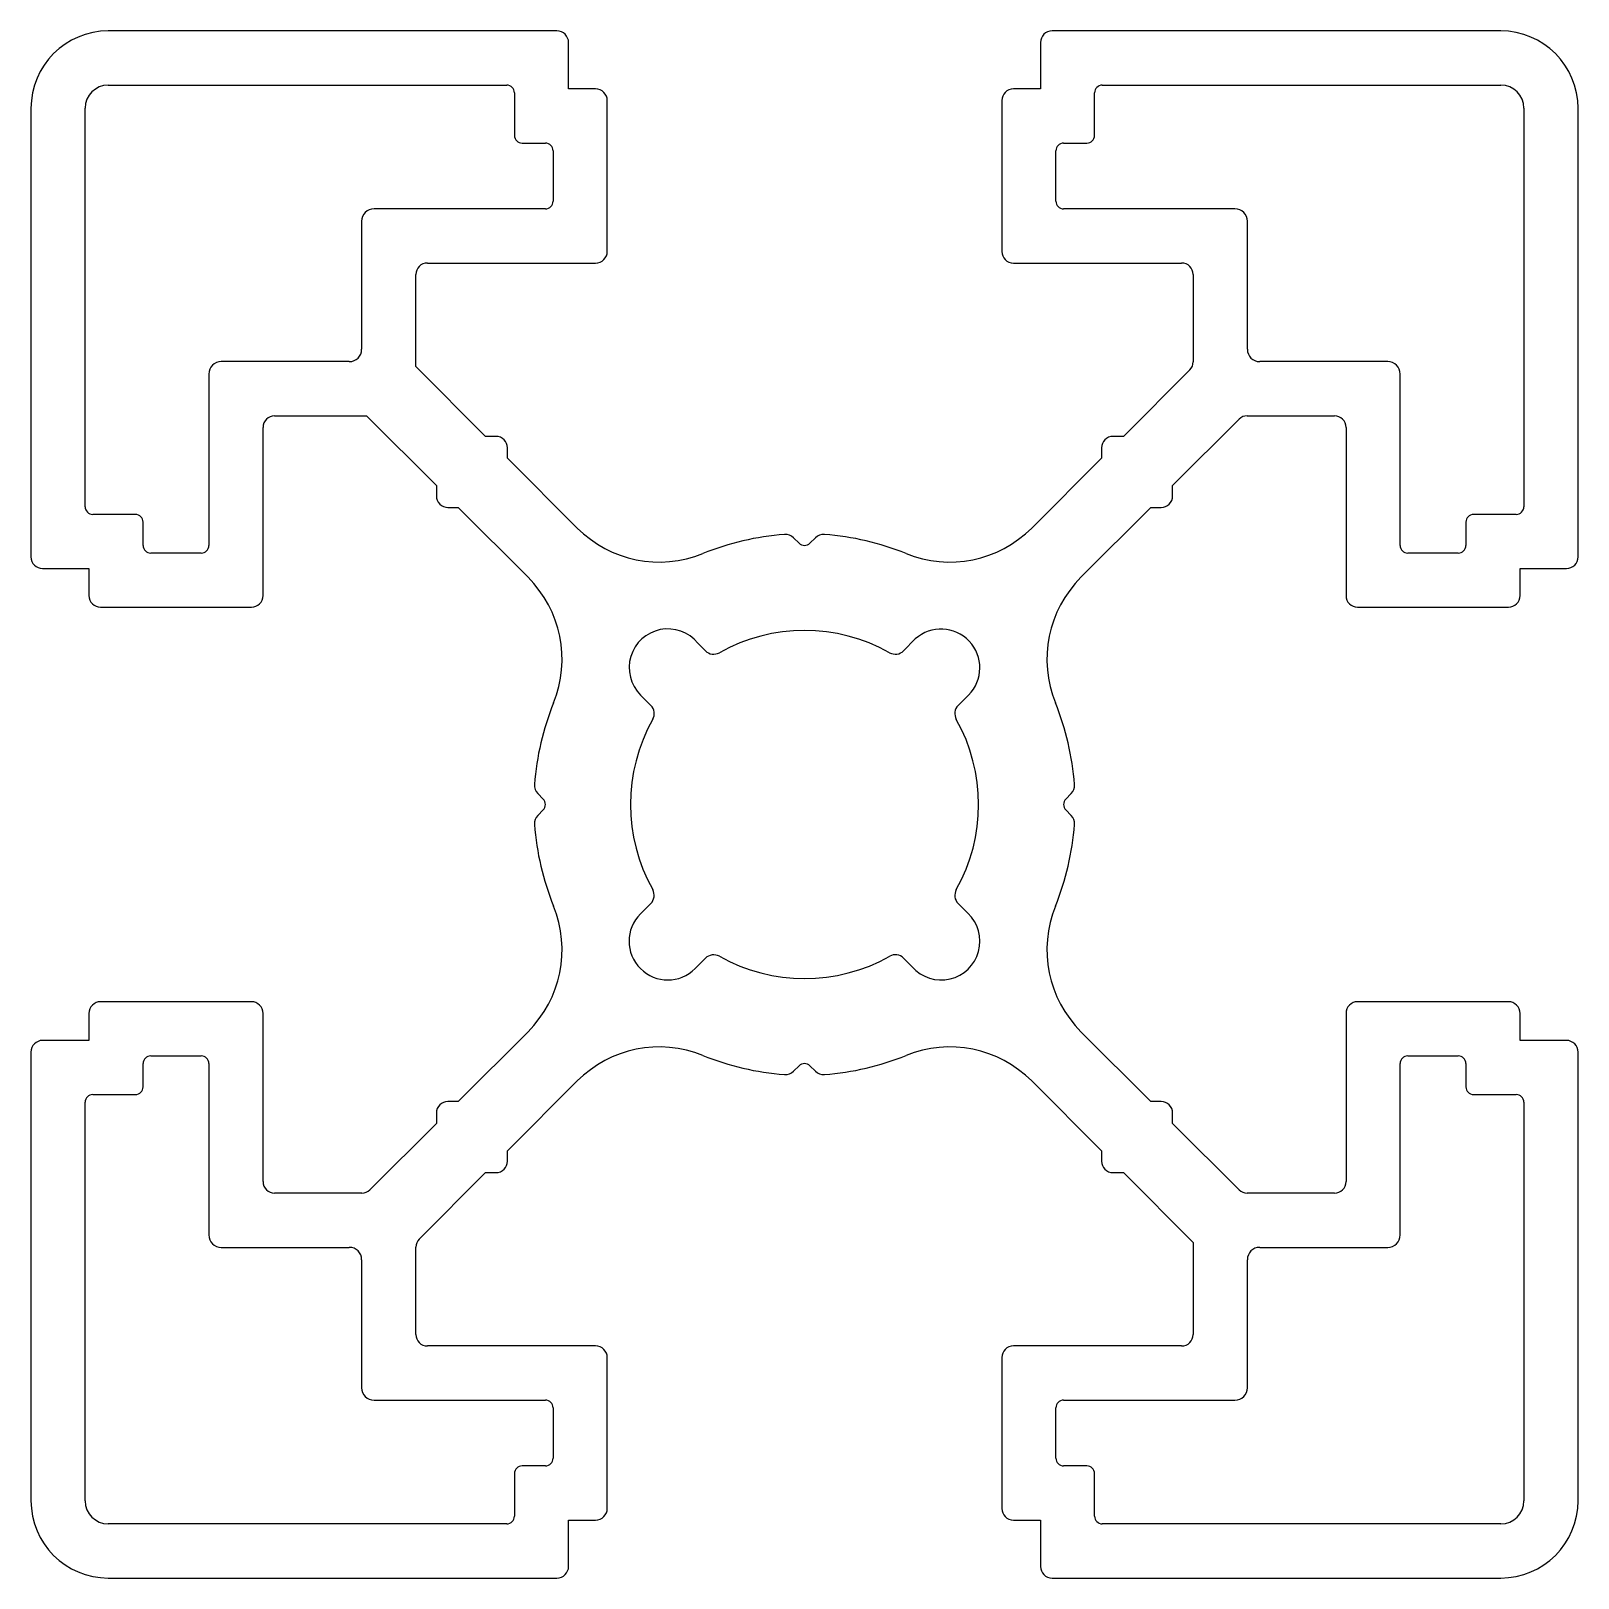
# Model space of a CAD drawing. Extents: x 1426.1 to 1466.1, y 1972.6 to 2012.6.
import ezdxf

# ---------------------------------------------------------------- set-up
doc = ezdxf.new("R2010")
doc.units = 0
doc.layers.get('0').update_dxf_attribs({"linetype": 'CONTINUOUS'})

msp = doc.modelspace()

# ---------------------------------------------------------------- linework, layer by layer
for p, q in [((1439.7, 2012.606), (1428.1, 2012.606)), ((1464.1, 2012.606), (1452.5, 2012.606)), ((1440, 2011.106), (1440, 2012.306)), ((1452.2, 2012.306), (1452.2, 2011.106)), ((1428.1, 2011.206), (1438.4, 2011.206)), ((1453.8, 2011.206), (1464.1, 2011.206)), ((1438.6, 2011.006), (1438.6, 2009.906)), ((1440.7, 2011.106), (1440, 2011.106)), ((1441, 2006.906), (1441, 2010.806)), ((1451.2, 2010.806), (1451.2, 2006.906)), ((1452.2, 2011.106), (1451.5, 2011.106)), ((1453.6, 2009.906), (1453.6, 2011.006)), ((1426.1, 2010.606), (1426.1, 1999.006)), ((1427.5, 2000.306), (1427.5, 2010.606)), ((1464.7, 2010.606), (1464.7, 2000.306)), ((1466.1, 1999.006), (1466.1, 2010.606)), ((1438.8, 2009.706), (1439.4, 2009.706)), ((1452.8, 2009.706), (1453.4, 2009.706)), ((1439.6, 2009.506), (1439.6, 2008.206)), ((1452.6, 2008.206), (1452.6, 2009.506)), ((1439.4, 2008.006), (1434.97, 2008.006)), ((1457.23, 2008.006), (1452.8, 2008.006)), ((1434.65, 2007.686), (1434.65, 2004.376)), ((1457.55, 2004.376), (1457.55, 2007.686)), ((1436.35, 2006.606), (1440.7, 2006.606)), ((1451.5, 2006.606), (1455.85, 2006.606)), ((1436.05, 2003.929), (1436.05, 2006.306)), ((1456.15, 2006.306), (1456.15, 2004.053)), ((1434.33, 2004.056), (1431.02, 2004.056)), ((1461.18, 2004.056), (1457.87, 2004.056)), ((1430.7, 2003.736), (1430.7, 1999.306)), ((1437.854, 2002.124), (1436.05, 2003.929)), ((1456.062, 2003.841), (1454.345, 2002.124)), ((1461.5, 1999.306), (1461.5, 2003.736)), ((1432.4, 2002.656), (1434.777, 2002.656)), ((1434.777, 2002.656), (1436.582, 2000.851)), ((1455.618, 2000.851), (1457.335, 2002.568)), ((1457.547, 2002.656), (1459.8, 2002.656)), ((1432.1, 1998.006), (1432.1, 2002.356)), ((1438.12, 2002.124), (1437.854, 2002.124)), ((1454.345, 2002.124), (1454.079, 2002.124)), ((1460.1, 2002.356), (1460.1, 1998.006)), ((1438.42, 2001.558), (1438.42, 2001.824)), ((1453.779, 2001.824), (1453.779, 2001.558)), ((1440.225, 1999.753), (1438.42, 2001.558)), ((1453.779, 2001.558), (1451.974, 1999.753)), ((1436.582, 2000.851), (1436.582, 2000.585)), ((1455.618, 2000.585), (1455.618, 2000.851)), ((1428.8, 2000.106), (1427.7, 2000.106)), ((1436.882, 2000.285), (1437.147, 2000.285)), ((1437.147, 2000.285), (1438.952, 1998.481)), ((1453.247, 1998.481), (1455.052, 2000.285)), ((1455.052, 2000.285), (1455.318, 2000.285)), ((1464.5, 2000.106), (1463.4, 2000.106)), ((1429, 1999.306), (1429, 1999.906)), ((1463.2, 1999.906), (1463.2, 1999.306)), ((1445.961, 1999.362), (1445.815, 1999.503)), ((1446.384, 1999.503), (1446.239, 1999.362)), ((1430.5, 1999.106), (1429.2, 1999.106)), ((1463, 1999.106), (1461.7, 1999.106)), ((1426.4, 1998.706), (1427.6, 1998.706)), ((1427.6, 1998.706), (1427.6, 1998.006)), ((1464.6, 1998.706), (1465.8, 1998.706)), ((1464.6, 1998.006), (1464.6, 1998.706)), ((1427.9, 1997.706), (1431.8, 1997.706)), ((1460.4, 1997.706), (1464.3, 1997.706)), ((1448.66, 1996.58), (1448.965, 1996.886)), ((1443.341, 1996.779), (1443.54, 1996.58)), ((1442.128, 1995.168), (1441.862, 1995.436)), ((1450.341, 1995.435), (1450.073, 1995.166)), ((1439.202, 1992.891), (1439.344, 1992.745)), ((1452.856, 1992.745), (1452.997, 1992.89)), ((1439.344, 1992.467), (1439.202, 1992.321)), ((1452.997, 1992.321), (1452.856, 1992.467)), ((1441.857, 1989.777), (1442.125, 1990.046)), ((1450.074, 1990.046), (1450.324, 1989.796)), ((1443.54, 1988.631), (1443.271, 1988.363)), ((1448.886, 1988.409), (1448.662, 1988.633)), ((1427.6, 1987.206), (1427.6, 1986.506)), ((1431.8, 1987.506), (1427.9, 1987.506)), ((1432.1, 1982.856), (1432.1, 1987.206)), ((1460.1, 1987.206), (1460.1, 1982.856)), ((1464.3, 1987.506), (1460.4, 1987.506)), ((1464.6, 1986.506), (1464.6, 1987.206)), ((1427.6, 1986.506), (1426.4, 1986.506)), ((1438.952, 1986.731), (1437.147, 1984.926)), ((1455.052, 1984.926), (1453.247, 1986.731)), ((1465.8, 1986.506), (1464.6, 1986.506)), ((1426.1, 1986.206), (1426.1, 1974.606)), ((1429.2, 1986.106), (1430.5, 1986.106)), ((1461.7, 1986.106), (1463, 1986.106)), ((1466.1, 1974.606), (1466.1, 1986.206)), ((1429, 1985.306), (1429, 1985.906)), ((1430.7, 1985.906), (1430.7, 1981.476)), ((1445.815, 1985.708), (1445.961, 1985.849)), ((1446.239, 1985.849), (1446.384, 1985.708)), ((1461.5, 1981.476), (1461.5, 1985.906)), ((1463.2, 1985.906), (1463.2, 1985.306)), ((1438.42, 1983.653), (1440.225, 1985.458)), ((1451.974, 1985.458), (1453.779, 1983.653)), ((1427.5, 1974.606), (1427.5, 1984.906)), ((1427.7, 1985.106), (1428.8, 1985.106)), ((1437.147, 1984.926), (1436.882, 1984.926)), ((1455.318, 1984.926), (1455.052, 1984.926)), ((1463.4, 1985.106), (1464.5, 1985.106)), ((1464.7, 1984.906), (1464.7, 1974.606)), ((1436.582, 1984.626), (1436.582, 1984.36)), ((1455.618, 1984.36), (1455.618, 1984.626)), ((1436.582, 1984.36), (1434.865, 1982.644)), ((1457.335, 1982.644), (1455.618, 1984.36)), ((1438.42, 1983.388), (1438.42, 1983.653)), ((1453.779, 1983.653), (1453.779, 1983.388)), ((1436.138, 1981.371), (1437.854, 1983.088)), ((1437.854, 1983.088), (1438.12, 1983.088)), ((1454.079, 1983.088), (1454.345, 1983.088)), ((1454.345, 1983.088), (1456.15, 1981.283)), ((1434.653, 1982.556), (1432.4, 1982.556)), ((1459.8, 1982.556), (1457.547, 1982.556)), ((1456.15, 1981.283), (1456.15, 1978.906)), ((1431.02, 1981.156), (1434.33, 1981.156)), ((1434.65, 1980.836), (1434.65, 1977.526)), ((1436.05, 1978.906), (1436.05, 1981.159)), ((1457.55, 1977.526), (1457.55, 1980.836)), ((1457.87, 1981.156), (1461.18, 1981.156)), ((1440.7, 1978.606), (1436.35, 1978.606)), ((1455.85, 1978.606), (1451.5, 1978.606)), ((1441, 1974.406), (1441, 1978.306)), ((1451.2, 1978.306), (1451.2, 1974.406)), ((1434.97, 1977.206), (1439.4, 1977.206)), ((1452.8, 1977.206), (1457.23, 1977.206)), ((1439.6, 1977.006), (1439.6, 1975.706)), ((1452.6, 1975.706), (1452.6, 1977.006)), ((1438.6, 1975.306), (1438.6, 1974.206)), ((1439.4, 1975.506), (1438.8, 1975.506)), ((1453.4, 1975.506), (1452.8, 1975.506)), ((1453.6, 1974.206), (1453.6, 1975.306)), ((1438.4, 1974.006), (1428.1, 1974.006)), ((1440, 1972.906), (1440, 1974.106)), ((1440, 1974.106), (1440.7, 1974.106)), ((1451.5, 1974.106), (1452.2, 1974.106)), ((1452.2, 1974.106), (1452.2, 1972.906)), ((1464.1, 1974.006), (1453.8, 1974.006)), ((1428.1, 1972.606), (1439.7, 1972.606)), ((1452.5, 1972.606), (1464.1, 1972.606))]:
    msp.add_line(p, q)
for centre, radius, start, end in [((1428.1, 2010.606), 2, 90, 180), ((1439.7, 2012.306), 0.3, 0, 90), ((1452.5, 2012.306), 0.3, 90, 180), ((1464.1, 2010.606), 2, 0, 90), ((1428.1, 2010.606), 0.6, 90, 180), ((1438.4, 2011.006), 0.2, 0, 90), ((1453.8, 2011.006), 0.2, 90, 180), ((1464.1, 2010.606), 0.6, 0, 90), ((1440.7, 2010.806), 0.3, 0, 90), ((1451.5, 2010.806), 0.3, 90, 180), ((1438.8, 2009.906), 0.2, 180, 270), ((1439.4, 2009.506), 0.2, 0, 90), ((1452.8, 2009.506), 0.2, 90, 180), ((1453.4, 2009.906), 0.2, 270, 360), ((1434.97, 2007.686), 0.32, 90, 180), ((1439.4, 2008.206), 0.2, 270, 360), ((1452.8, 2008.206), 0.2, 180, 270), ((1457.23, 2007.686), 0.32, 0, 90), ((1440.7, 2006.906), 0.3, 270, 0), ((1451.5, 2006.906), 0.3, 180, 270), ((1436.35, 2006.306), 0.3, 90, 180), ((1455.85, 2006.306), 0.3, 0, 90), ((1431.02, 2003.736), 0.32, 90, 180), ((1434.33, 2004.376), 0.32, 270, 360), ((1455.85, 2004.053), 0.3, 315, 360), ((1457.87, 2004.376), 0.32, 180, 270), ((1461.18, 2003.736), 0.32, 0, 90), ((1432.4, 2002.356), 0.3, 90, 180), ((1457.547, 2002.356), 0.3, 90, 135), ((1459.8, 2002.356), 0.3, 0, 90), ((1438.12, 2001.824), 0.3, 0, 90), ((1454.079, 2001.824), 0.3, 90, 180), ((1436.882, 2000.585), 0.3, 179.9993, 269.9993), ((1455.318, 2000.585), 0.3, 270.0007, 0.0007), ((1427.7, 2000.306), 0.2, 180, 270), ((1428.8, 1999.906), 0.2, 0, 90), ((1463.4, 1999.906), 0.2, 90, 180), ((1464.5, 2000.306), 0.2, 270, 0), ((1442.346, 2001.875), 3, 225, 292.0451), ((1449.853, 2001.875), 3, 247.9549, 315), ((1429.2, 1999.306), 0.2, 180, 270), ((1430.5, 1999.306), 0.2, 270, 360), ((1446.1, 1992.606), 7, 94.2229, 112.0451), ((1445.606, 1999.288), 0.3, 45.9103, 94.2229), ((1446.1, 1999.506), 0.2, 225.9103, 314.0897), ((1446.593, 1999.288), 0.3, 85.7771, 134.0897), ((1446.1, 1992.606), 7, 67.9549, 85.7771), ((1461.7, 1999.306), 0.2, 180, 270), ((1463, 1999.306), 0.2, 270, 0), ((1426.4, 1999.006), 0.3, 180, 270), ((1465.8, 1999.006), 0.3, 270, 0), ((1436.831, 1996.359), 3, 337.9549, 45), ((1455.369, 1996.359), 3, 135, 202.0451), ((1427.9, 1998.006), 0.3, 180, 270), ((1431.8, 1998.006), 0.3, 270, 0), ((1460.4, 1998.006), 0.3, 180, 270), ((1464.3, 1998.006), 0.3, 270, 0), ((1442.567, 1996.146), 1, 39.2701, 225.1815), ((1446.1, 1992.606), 4.5, 60.7139, 119.2861), ((1449.634, 1996.142), 1, 315, 131.9897), ((1443.752, 1996.792), 0.3, 225, 299.2861), ((1448.448, 1996.792), 0.3, 240.7139, 315), ((1446.1, 1992.606), 7, 157.9549, 175.7736), ((1446.099, 1992.606), 7, 4.2229, 22.0451), ((1446.1, 1992.606), 4.5, 150.6728, 209.2861), ((1441.915, 1994.957), 0.3, 330.6728, 44.7434), ((1450.286, 1994.954), 0.3, 135.1291, 209.2926), ((1446.1, 1992.606), 4.5, 330.7139, 29.2926), ((1439.418, 1993.1), 0.3, 175.7736, 224.0897), ((1452.782, 1993.099), 0.3, 315.9103, 4.2229), ((1439.2, 1992.606), 0.2, 315.9103, 44.0897), ((1453, 1992.606), 0.2, 135.9103, 224.0897), ((1439.418, 1992.112), 0.3, 135.9103, 184.2264), ((1446.1, 1992.606), 7, 184.2264, 202.0451), ((1446.099, 1992.606), 7, 337.9549, 355.7771), ((1452.782, 1992.112), 0.3, 355.7771, 44.0897), ((1441.913, 1990.258), 0.3, 315, 29.2861), ((1450.286, 1990.258), 0.3, 150.7139, 225), ((1436.831, 1988.852), 3, 315, 22.0451), ((1442.564, 1989.07), 1, 135, 315), ((1449.635, 1989.07), 1, 221.4322, 46.4765), ((1455.369, 1988.852), 3, 157.9549, 225), ((1443.752, 1988.419), 0.3, 60.7139, 135), ((1446.1, 1992.606), 4.5, 240.7139, 299.3143), ((1448.45, 1988.42), 0.3, 45, 119.3143), ((1427.9, 1987.206), 0.3, 90, 180), ((1431.8, 1987.206), 0.3, 0, 90), ((1460.4, 1987.206), 0.3, 90, 180), ((1464.3, 1987.206), 0.3, 0, 90), ((1426.4, 1986.206), 0.3, 90, 180), ((1465.8, 1986.206), 0.3, 0, 90), ((1429.2, 1985.906), 0.2, 90, 180), ((1430.5, 1985.906), 0.2, 0, 90), ((1442.346, 1983.337), 3, 67.9549, 135), ((1446.1, 1992.606), 7, 247.9549, 265.7771), ((1446.1, 1992.606), 7, 274.2229, 292.0451), ((1449.853, 1983.337), 3, 45, 112.0451), ((1461.7, 1985.906), 0.2, 90, 180), ((1463, 1985.906), 0.2, 360, 90), ((1445.606, 1985.924), 0.3, 265.7771, 314.0897), ((1446.1, 1985.706), 0.2, 45.9103, 134.0897), ((1446.593, 1985.924), 0.3, 225.9103, 274.2229), ((1428.8, 1985.306), 0.2, 270, 0), ((1463.4, 1985.306), 0.2, 180, 270), ((1427.7, 1984.906), 0.2, 90, 180), ((1436.882, 1984.626), 0.3, 90.0007, 180.0007), ((1455.318, 1984.626), 0.3, 359.9993, 89.9993), ((1464.5, 1984.906), 0.2, 0, 90), ((1438.12, 1983.388), 0.3, 270, 0), ((1454.079, 1983.388), 0.3, 180, 270), ((1432.4, 1982.856), 0.3, 180, 270), ((1459.8, 1982.856), 0.3, 270, 0), ((1434.653, 1982.856), 0.3, 270, 315), ((1457.547, 1982.856), 0.3, 225, 270), ((1431.02, 1981.476), 0.32, 180, 270), ((1436.35, 1981.159), 0.3, 135, 180), ((1461.18, 1981.476), 0.32, 270, 0), ((1434.33, 1980.836), 0.32, 0, 90), ((1457.87, 1980.836), 0.32, 90, 180), ((1436.35, 1978.906), 0.3, 180, 270), ((1455.85, 1978.906), 0.3, 270, 0), ((1440.7, 1978.306), 0.3, 0, 90), ((1451.5, 1978.306), 0.3, 90, 180), ((1434.97, 1977.526), 0.32, 180, 270), ((1439.4, 1977.006), 0.2, 0, 90), ((1452.8, 1977.006), 0.2, 90, 180), ((1457.23, 1977.526), 0.32, 270, 0), ((1439.4, 1975.706), 0.2, 270, 0), ((1452.8, 1975.706), 0.2, 180, 270), ((1438.8, 1975.306), 0.2, 90, 180), ((1453.4, 1975.306), 0.2, 0, 90), ((1428.1, 1974.606), 2, 180, 270), ((1428.1, 1974.606), 0.6, 180, 270), ((1440.7, 1974.406), 0.3, 270, 0), ((1451.5, 1974.406), 0.3, 180, 270), ((1464.1, 1974.606), 0.6, 270, 360), ((1464.1, 1974.606), 2, 270, 0), ((1438.4, 1974.206), 0.2, 270, 0), ((1453.8, 1974.206), 0.2, 180, 270), ((1439.7, 1972.906), 0.3, 270, 0), ((1452.5, 1972.906), 0.3, 180, 270)]:
    msp.add_arc(centre, radius, start, end)

doc.saveas('drawing.dxf')
